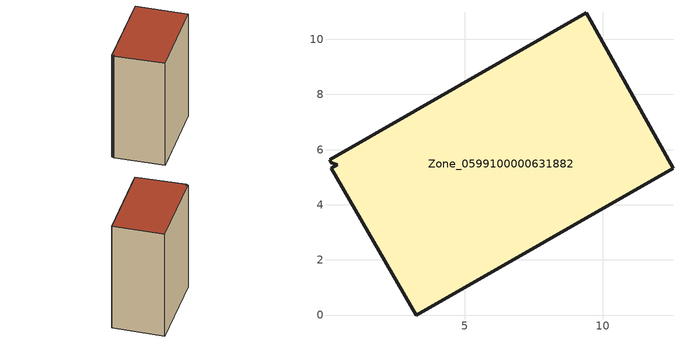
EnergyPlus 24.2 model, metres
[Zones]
Zone_0599100000631882
 floor ground (C_G): 0.09,5.63 9.41,10.96 12.55,5.33 3.24,0 0.15,5.32 0.37,5.46 0.15,5.53 z0.34
 wall outside (C_F): 12.55,5.33 9.41,10.96 0.09,5.63 0.15,5.53 0.37,5.46 0.15,5.32 3.24,0 12.55,5.33 z0.34:14.54
 roof outside (C_R): 9.41,10.96 0.09,5.63 0.15,5.53 0.37,5.46 0.15,5.32 3.24,0 12.55,5.33 z14.54
[BUILDING]
Pand.0599100000631882: North Axis=0; Terrain=City; Loads Convergence Tolerance Value=0.04; Temperature Convergence Tolerance Value=0.4; Solar Distribution=FullExterior; Maximum Number of Warmup Days=25; Minimum Number of Warmup Days=1
[Site:Location]
Rotterdam.The.Hague.AP_ZH_NLD Design_Conditions: Latitude=51.96; Longitude=4.45; Time Zone=1; Elevation=-4.5
[SITE:GROUNDTEMPERATURE:BUILDINGSURFACE]
18, 18, 18, 18, 18, 18, 18, 18, 18, 18, 18, 18
[MATERIAL] Thermal Absorptance=0.9; Solar Absorptance=0.7; Visible Absorptance=0.7
Name | Roughness | Thickness | Conductivity | Density | Specific Heat
G.TI.1946 | MediumSmooth | 0.15 | 1 | 540 | 1210
F.TI.1946 | Rough | 0.3 | 0.857143 | 1920 | 840
R.TI.1946 | MediumRough | 0.2 | 0.1 | 1500 | 1000
[CONSTRUCTION]
C_G: G.TI.1946
C_F: F.TI.1946
C_R: R.TI.1946
[ZONE]
Zone_0599100000631882: Type=1; Multiplier=1; Ceiling Height=Autocalculate; Volume=Autocalculate; Floor Area=autocalculate; Part of Total Floor Area=Yes
[ZONEINFILTRATION:DESIGNFLOWRATE]
Infil_Zone_0599100000631882: Zone or ZoneList or Space or SpaceList=Zone_0599100000631882; Schedule=AlwaysOn; Design Flow Rate Calculation Method=Flow/Area; Flow Rate per Floor Area=0.003; Constant Term Coefficient=1; Temperature Term Coefficient=0; Velocity Term Coefficient=0; Velocity Squared Term Coefficient=0
[HVACTEMPLATE:ZONE:IDEALLOADSAIRSYSTEM]
Zone_0599100000631882: Maximum Heating Supply Air Temperature=50; Minimum Cooling Supply Air Temperature=13; Maximum Heating Supply Air Humidity Ratio=0.0156; Minimum Cooling Supply Air Humidity Ratio=0.0077; Heating Limit=NoLimit; Cooling Limit=NoLimit; Dehumidification Control Type=ConstantSensibleHeatRatio; Cooling Sensible Heat Ratio=0.7; Dehumidification Setpoint=60; Humidification Control Type=None; Humidification Setpoint=30; Outdoor Air Method=None; Outdoor Air Flow Rate per Person=0.00944; Outdoor Air Flow Rate per Zone Floor Area=0; Outdoor Air Flow Rate per Zone=0; Demand Controlled Ventilation Type=None; Outdoor Air Economizer Type=NoEconomizer; Heat Recovery Type=None; Sensible Heat Recovery Effectiveness=0.7; Latent Heat Recovery Effectiveness=0.65
[ZONECONTROL:THERMOSTAT]
ThermostatControl_Zone_0599100000631882: Zone or ZoneList=Zone_0599100000631882; Control Type Schedule=DualSetpointControlType; Control 1=Thermostat_Zone_0599100000631882; Temperature Difference Between Cutout And Setpoint=0
[THERMOSTATSETPOINT:DUALSETPOINT]
Thermostat_Zone_0599100000631882: Heating Setpoint Temperature Schedule=HeatingSetpoint_Zone_0599100000631882; Cooling Setpoint Temperature Schedule=CoolingSetpoint_Zone_0599100000631882
[SCHEDULE:COMPACT]
HeatingSetpoint_Zone_0599100000631882: Through: 12/31, For: AllDays, Until: 24:00, 21
CoolingSetpoint_Zone_0599100000631882: Through: 12/31, For: AllDays, Until: 24:00, 24
DualSetpointControlType: Through: 12/31, For: AllDays, Until: 24:00, 4
AlwaysOn: Through: 12/31, For: AllDays, Until: 24:00, 1
